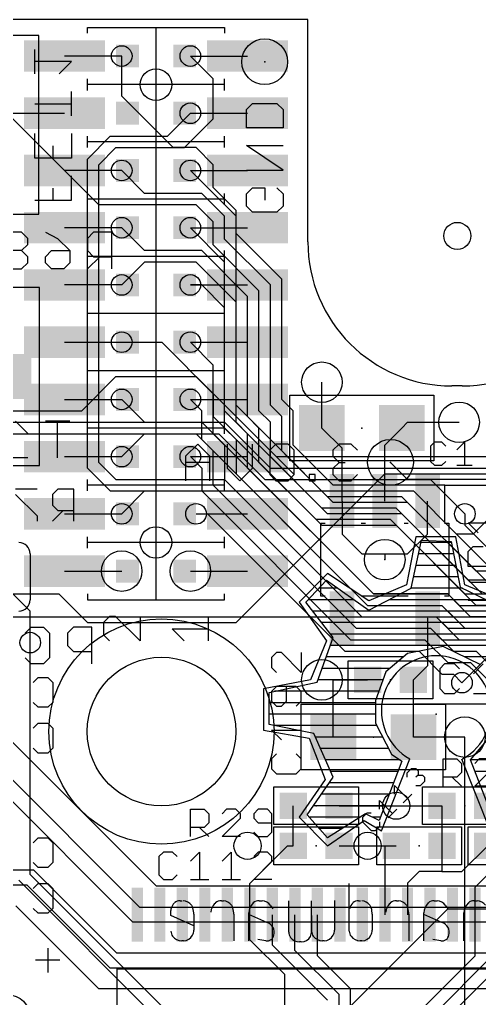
# Model space of a CAD drawing. Extents: x -61 to 136, y 23 to 123.
# Drawn here: x 43.58 to 53.79, y 81.2 to 102.92 of the extents above; entities that cross this region are included whole.
import ezdxf

# ---------------------------------------------------------------- set-up
doc = ezdxf.new("R2010")
doc.units = 0
for name, color, linetype in [('1', 14, 'CONTINUOUS'), ('13', 94, 'CONTINUOUS'), ('14', 94, 'CONTINUOUS'), ('16', 134, 'CONTINUOUS'), ('18', 94, 'CONTINUOUS'), ('20', 251, 'CONTINUOUS'), ('21', 251, 'CONTINUOUS'), ('22', 54, 'CONTINUOUS'), ('23', 251, 'CONTINUOUS'), ('24', 54, 'CONTINUOUS'), ('25', 251, 'CONTINUOUS'), ('26', 54, 'CONTINUOUS'), ('3', 214, 'CONTINUOUS'), ('39', 14, 'CONTINUOUS'), ('4', 214, 'CONTINUOUS'), ('40', 134, 'CONTINUOUS'), ('41', 14, 'CONTINUOUS'), ('42', 134, 'CONTINUOUS')]:
    doc.layers.add(name, color=color, linetype=linetype)

# ---------------------------------------------------------------- blocks, each defined once
blk = doc.blocks.new('PIE')
blk.add_circle((0, 0), 0.5)
blk = doc.blocks.new('RECT')
blk.add_solid([(-0.5, -0.5), (0.5, -0.5), (-0.5, 0.5), (0.5, 0.5)])
blk = doc.blocks.new('ROUNDV')
blk.add_circle((0, 0), 0.5)

msp = doc.modelspace()

# ---------------------------------------------------------------- linework, layer by layer
at = {"layer": '1'}
for p, q in [((45.847, 102.108), (44.577, 102.108)), ((47.371, 102.108), (48.641, 102.108)), ((43.307, 100.838), (44.577, 100.838)), ((47.371, 100.838), (48.641, 100.838)), ((45.847, 99.568), (44.577, 99.568)), ((47.371, 99.568), (48.641, 99.568)), ((45.847, 98.298), (44.577, 98.298)), ((47.371, 98.298), (48.641, 98.298)), ((45.847, 97.028), (44.577, 97.028)), ((47.371, 97.028), (48.641, 97.028)), ((44.577, 95.758), (45.847, 95.758)), ((47.371, 95.758), (48.641, 95.758)), ((50.292, 93.853), (50.292, 94.869)), ((44.577, 94.488), (45.847, 94.488)), ((47.371, 94.488), (48.641, 94.488)), ((50.739, 93.406), (50.292, 93.853)), ((51.689, 93.472), (52.07, 93.853)), ((52.07, 93.853), (52.197, 93.98)), ((52.197, 93.98), (53.34, 93.98)), ((50.739, 92.2321), (50.739, 93.406)), ((51.689, 92.2321), (51.689, 93.472)), ((44.577, 93.218), (45.847, 93.218)), ((47.371, 93.218), (48.641, 93.218)), ((50.739, 92.2321), (50.739, 91.501)), ((52.639, 91.501), (52.639, 92.2321)), ((44.577, 91.948), (45.847, 91.948)), ((47.498, 91.948), (48.641, 91.948)), ((50.739, 91.501), (51.181, 91.059)), ((52.197, 91.059), (52.639, 91.501)), ((51.181, 91.059), (51.689, 91.059)), ((51.689, 91.059), (52.197, 91.059)), ((51.689, 91.059), (51.689, 90.932)), ((44.577, 90.678), (45.847, 90.678)), ((47.371, 90.678), (48.641, 90.678)), ((52.6415, 89.6319), (52.639, 89.6319)), ((52.6415, 88.5825), (52.6415, 89.6319)), ((43.815, 83.947), (43.815, 89.0905)), ((52.324, 88.265), (52.6415, 88.5825)), ((50.546, 88.265), (50.292, 88.265)), ((50.546, 88.265), (51.308, 88.265)), ((50.546, 86.995), (50.546, 88.265)), ((52.324, 86.995), (52.324, 88.265)), ((53.467, 86.995), (52.324, 86.995)), ((49.657, 84.582), (49.657, 85.471)), ((50.673, 85.471), (51.943, 85.471)), ((51.943, 85.471), (52.959, 85.471)), ((52.959, 85.471), (52.959, 84.582)), ((48.693, 83.745), (49.53, 84.582)), ((49.53, 84.582), (49.657, 84.582)), ((50.673, 84.582), (51.308, 84.582)), ((51.308, 84.582), (51.693, 84.582)), ((51.693, 84.582), (51.693, 83.052)), ((51.693, 84.582), (51.943, 84.582)), ((52.959, 84.582), (52.959, 84.0105)), ((53.4035, 84.0105), (53.975, 84.582)), ((50.165, 77.597), (43.815, 83.947)), ((52.451, 84.0105), (52.193, 83.7525)), ((52.959, 84.0105), (52.451, 84.0105)), ((52.959, 84.0105), (53.4035, 84.0105)), ((53.693, 83.665), (53.975, 83.947)), ((49.911, 77.47), (43.561, 83.82)), ((48.693, 83.052), (48.693, 83.745)), ((52.193, 83.7525), (52.193, 83.052)), ((53.693, 83.052), (53.693, 83.665)), ((48.693, 82.498), (48.693, 83.052)), ((49.193, 82.379), (49.193, 83.052)), ((49.693, 82.26), (49.693, 83.052)), ((50.193, 82.141), (50.193, 83.052)), ((53.693, 82.141), (53.693, 83.052)), ((49.4665, 81.7245), (48.693, 82.498)), ((50.419, 81.153), (49.193, 82.379)), ((52.451, 80.137), (54.693, 82.379)), ((50.673, 81.28), (49.693, 82.26)), ((50.927, 81.407), (50.193, 82.141)), ((51.943, 80.391), (53.693, 82.141)), ((52.197, 80.264), (54.193, 82.26)), ((49.4665, 80.8355), (49.4665, 81.7245)), ((50.673, 78.0415), (50.673, 81.28)), ((50.927, 78.613), (50.927, 81.407))]:
    msp.add_line(p, q, dxfattribs=at)
at = {"layer": '13'}
for p, q in [((48.387, 89.535), (51.689, 92.837)), ((51.689, 92.837), (54.102, 92.837)), ((40.386, 90.17), (44.45, 90.17)), ((44.45, 90.17), (45.085, 89.535)), ((45.085, 89.535), (48.387, 89.535)), ((43.942, 74.041), (53.086, 83.185)), ((53.086, 83.185), (65.405, 83.185))]:
    msp.add_line(p, q, dxfattribs=at)
at = {"layer": '14'}
for p, q in [((45.847, 101.219), (45.847, 102.108)), ((46.99, 100.076), (45.847, 101.219)), ((45.339, 98.806), (43.307, 100.838)), ((47.498, 100.076), (46.99, 100.076)), ((47.879, 99.695), (47.498, 100.076)), ((46.355, 99.06), (45.847, 99.568)), ((47.879, 99.187), (47.879, 99.695)), ((47.625, 99.06), (46.355, 99.06)), ((48.133, 98.552), (47.625, 99.06)), ((48.387, 98.679), (47.879, 99.187)), ((47.498, 98.806), (45.339, 98.806)), ((47.879, 98.425), (47.498, 98.806)), ((48.387, 98.171), (48.387, 98.679)), ((47.879, 97.917), (47.879, 98.425)), ((48.133, 98.044), (48.133, 98.552)), ((46.355, 97.79), (45.847, 98.298)), ((49.149, 97.028), (48.133, 98.044)), ((49.403, 97.155), (48.387, 98.171)), ((47.625, 97.79), (46.355, 97.79)), ((48.641, 96.774), (47.625, 97.79)), ((48.895, 96.901), (47.879, 97.917)), ((46.355, 97.536), (45.847, 97.028)), ((47.498, 97.536), (46.355, 97.536)), ((48.387, 96.647), (47.498, 97.536)), ((49.403, 94.488), (49.403, 97.155)), ((47.625, 97.028), (47.371, 97.028)), ((48.133, 96.52), (47.625, 97.028)), ((48.895, 94.234), (48.895, 96.901)), ((49.149, 94.361), (49.149, 97.028)), ((48.641, 94.107), (48.641, 96.774)), ((48.133, 93.853), (48.133, 96.52)), ((48.387, 93.98), (48.387, 96.647)), ((47.879, 95.25), (47.371, 95.758)), ((47.879, 93.726), (47.879, 95.25)), ((47.625, 94.234), (47.371, 94.488)), ((49.403, 94.107), (49.149, 94.361)), ((49.657, 94.234), (49.403, 94.488)), ((47.625, 93.599), (47.625, 94.234)), ((48.895, 93.853), (48.641, 94.107)), ((49.149, 93.98), (48.895, 94.234)), ((49.403, 93.345), (49.403, 94.107)), ((49.657, 93.472), (49.657, 94.234)), ((48.133, 93.853), (48.387, 93.599)), ((48.641, 93.726), (48.387, 93.98)), ((48.895, 93.091), (48.895, 93.853)), ((49.149, 93.218), (49.149, 93.98)), ((47.879, 93.726), (48.133, 93.472)), ((48.641, 92.964), (48.641, 93.726)), ((47.879, 93.345), (47.625, 93.599)), ((48.133, 93.472), (48.133, 92.71)), ((48.387, 93.599), (48.387, 92.837)), ((50.546, 92.583), (49.657, 93.472)), ((47.371, 93.218), (47.625, 92.964)), ((47.879, 92.583), (47.879, 93.345)), ((50.292, 92.075), (49.149, 93.218)), ((50.419, 92.329), (49.403, 93.345)), ((50.165, 91.821), (48.895, 93.091)), ((47.625, 92.964), (47.625, 92.456)), ((48.387, 92.837), (51.308, 89.916)), ((51.435, 90.17), (48.641, 92.964)), ((47.879, 92.583), (51.054, 89.408)), ((48.133, 92.71), (51.181, 89.662)), ((53.0225, 92.583), (50.546, 92.583)), ((53.0225, 91.7575), (53.0225, 92.583)), ((53.0225, 92.583), (56.515, 92.583)), ((47.625, 92.456), (50.927, 89.154)), ((52.07, 92.329), (50.419, 92.329)), ((53.975, 90.424), (52.07, 92.329)), ((47.498, 91.948), (47.752, 91.948)), ((47.752, 91.948), (50.8, 88.9)), ((51.943, 92.075), (50.292, 92.075)), ((53.848, 90.17), (51.943, 92.075)), ((53.467, 91.948), (53.467, 91.694)), ((51.816, 91.821), (50.165, 91.821)), ((53.721, 89.916), (51.816, 91.821)), ((54.102, 90.678), (53.0225, 91.7575)), ((53.467, 91.694), (54.229, 90.932)), ((53.086, 90.17), (51.435, 90.17)), ((53.594, 89.662), (53.086, 90.17)), ((51.308, 89.916), (52.959, 89.916)), ((52.959, 89.916), (53.467, 89.408)), ((54.991, 89.916), (53.721, 89.916)), ((51.181, 89.662), (52.832, 89.662)), ((52.832, 89.662), (53.34, 89.154)), ((54.864, 89.662), (53.594, 89.662)), ((51.054, 89.408), (52.705, 89.408)), ((52.705, 89.408), (53.213, 88.9)), ((53.467, 89.408), (54.737, 89.408)), ((50.927, 89.154), (52.578, 89.154)), ((52.578, 89.154), (53.086, 88.646)), ((53.34, 89.154), (54.1655, 89.154)), ((50.8, 88.9), (52.451, 88.9)), ((52.451, 88.9), (52.959, 88.392)), ((53.213, 88.9), (53.721, 88.9)), ((53.721, 88.9), (54.356, 88.265)), ((53.086, 88.646), (53.594, 88.646)), ((53.594, 88.646), (54.229, 88.011)), ((52.959, 88.392), (53.213, 88.392)), ((53.213, 88.392), (53.4035, 88.2015)), ((52.3494, 87.7316), (54.0004, 87.7316)), ((53.467, 79.502), (53.467, 86.995))]:
    msp.add_line(p, q, dxfattribs=at)
at = {"layer": '16'}
for p, q in [((47.879, 101.6), (47.371, 102.108)), ((47.879, 100.711), (47.879, 101.6)), ((46.863, 100.33), (47.371, 100.838)), ((47.244, 100.076), (47.879, 100.711)), ((45.085, 99.822), (45.593, 100.33)), ((45.593, 100.33), (46.863, 100.33)), ((45.339, 99.695), (45.72, 100.076)), ((45.72, 100.076), (47.244, 100.076)), ((45.085, 92.964), (45.085, 99.822)), ((45.339, 93.091), (45.339, 99.695)), ((48.387, 98.552), (47.371, 99.568)), ((48.387, 94.361), (48.387, 98.552)), ((48.133, 97.536), (47.371, 98.298)), ((48.133, 94.234), (48.133, 97.536)), ((45.847, 95.758), (46.736, 95.758)), ((46.736, 95.758), (47.879, 94.615)), ((47.879, 94.615), (47.879, 94.107)), ((45.847, 94.488), (46.355, 93.98)), ((50.546, 92.202), (48.387, 94.361)), ((47.879, 94.107), (50.292, 91.694)), ((50.419, 91.948), (48.133, 94.234)), ((46.355, 93.98), (47.625, 93.98)), ((47.625, 93.98), (51.435, 90.17)), ((45.847, 93.218), (46.355, 93.726)), ((46.355, 93.726), (47.498, 93.726)), ((47.498, 93.726), (51.308, 89.916)), ((45.339, 93.091), (45.72, 92.71)), ((52.197, 92.71), (51.816, 93.091)), ((45.085, 92.964), (45.593, 92.456)), ((45.72, 92.71), (48.133, 92.71)), ((48.133, 92.71), (51.181, 89.662)), ((54.737, 92.71), (52.197, 92.71)), ((45.593, 92.456), (48.006, 92.456)), ((48.006, 92.456), (51.054, 89.408)), ((52.197, 92.202), (50.546, 92.202)), ((53.721, 90.678), (52.197, 92.202)), ((52.07, 91.948), (50.419, 91.948)), ((53.594, 90.424), (52.07, 91.948)), ((50.292, 91.694), (51.943, 91.694)), ((51.943, 91.694), (53.467, 90.17)), ((55.5625, 90.678), (53.721, 90.678)), ((43.815, 89.789), (43.18, 90.424)), ((55.4355, 90.424), (53.594, 90.424)), ((51.435, 90.17), (53.086, 90.17)), ((53.086, 90.17), (53.34, 89.916)), ((53.467, 90.17), (55.3085, 90.17)), ((43.815, 89.0905), (43.815, 89.789)), ((51.308, 89.916), (52.959, 89.916)), ((52.959, 89.916), (53.213, 89.662)), ((53.34, 89.916), (55.1815, 89.916)), ((51.181, 89.662), (52.832, 89.662)), ((52.832, 89.662), (53.086, 89.408)), ((53.213, 89.662), (55.0545, 89.662)), ((51.054, 89.408), (52.705, 89.408)), ((52.705, 89.408), (52.959, 89.154)), ((53.086, 89.408), (54.9275, 89.408)), ((52.959, 89.154), (54.8005, 89.154)), ((41.6052, 87.8586), (46.2407, 83.2231)), ((41.4528, 87.5284), (46.0883, 82.8929)), ((41.1734, 84.0486), (43.8912, 84.0486)), ((43.8912, 84.0486), (45.7327, 82.2071)), ((41.1734, 83.7184), (43.7388, 83.7184)), ((43.7388, 83.7184), (45.5803, 81.8769)), ((46.2407, 83.2231), (56.9087, 83.2231)), ((46.0883, 82.8929), (56.7563, 82.8929)), ((45.7327, 82.2071), (56.4007, 82.2071)), ((45.5803, 81.8769), (56.2483, 81.8769))]:
    msp.add_line(p, q, dxfattribs=at)
at = {"layer": '20'}
for p, q in [((49.98, 102.917), (32.95, 102.917)), ((49.98, 97.987), (49.98, 102.917)), ((53.41, 94.787), (53.18, 94.787))]:
    msp.add_line(p, q, dxfattribs=at)
for centre, radius in [((46.609, 101.473), 0.35), ((53.3, 98.117), 0.3), ((46.609, 91.313), 0.35), ((46.73, 87.117), 1.65)]:
    msp.add_circle(centre, radius, dxfattribs=at)
for centre, start, end in [((53.18, 97.987), 180, 270), ((53.41, 97.987), 270, 0)]:
    msp.add_arc(centre, 3.2, start, end, dxfattribs=at)
at = {"layer": '21'}
for p, q in [((45.085, 102.616), (45.085, 102.743)), ((45.085, 102.743), (46.609, 102.743)), ((46.609, 102.743), (48.133, 102.743)), ((46.609, 101.473), (46.609, 102.743)), ((48.133, 102.743), (48.133, 102.616)), ((45.085, 101.346), (45.085, 101.6)), ((46.609, 101.473), (45.085, 101.473)), ((46.609, 100.203), (46.609, 101.473)), ((48.133, 101.473), (46.609, 101.473)), ((48.133, 101.473), (48.133, 101.6)), ((48.133, 101.346), (48.133, 101.473)), ((45.085, 100.203), (45.085, 100.33)), ((45.085, 100.076), (45.085, 100.203)), ((46.609, 100.203), (45.085, 100.203)), ((46.609, 98.933), (46.609, 100.203)), ((48.133, 100.203), (46.609, 100.203)), ((48.133, 100.203), (48.133, 100.33)), ((48.133, 100.076), (48.133, 100.203)), ((45.085, 98.933), (45.085, 99.06)), ((48.133, 98.933), (48.133, 99.06)), ((45.085, 98.806), (45.085, 98.933)), ((46.609, 98.933), (45.085, 98.933)), ((46.609, 97.663), (46.609, 98.933)), ((48.133, 98.933), (46.609, 98.933)), ((48.133, 98.806), (48.133, 98.933)), ((45.085, 97.663), (45.085, 97.79)), ((48.133, 97.663), (48.133, 97.79)), ((45.085, 97.536), (45.085, 97.663)), ((46.609, 97.663), (45.085, 97.663)), ((46.609, 96.393), (46.609, 97.663)), ((48.133, 97.663), (46.609, 97.663)), ((48.133, 97.536), (48.133, 97.663)), ((45.085, 96.393), (45.085, 96.52)), ((48.133, 96.393), (48.133, 96.52)), ((45.085, 96.266), (45.085, 96.393)), ((46.609, 96.393), (45.085, 96.393)), ((46.609, 95.123), (46.609, 96.393)), ((48.133, 96.393), (46.609, 96.393)), ((48.133, 96.266), (48.133, 96.393)), ((45.085, 95.123), (45.085, 95.25)), ((48.133, 95.123), (48.133, 95.25)), ((45.085, 94.996), (45.085, 95.123)), ((46.609, 95.123), (45.085, 95.123)), ((46.609, 93.853), (46.609, 95.123)), ((48.133, 95.123), (46.609, 95.123)), ((48.133, 94.996), (48.133, 95.123)), ((45.085, 93.853), (45.085, 93.98)), ((45.085, 93.726), (45.085, 93.853)), ((46.609, 93.853), (45.085, 93.853)), ((46.609, 92.583), (46.609, 93.853)), ((48.133, 93.853), (46.609, 93.853)), ((48.133, 93.853), (48.133, 93.98)), ((48.133, 93.726), (48.133, 93.853)), ((45.085, 92.583), (45.085, 92.71)), ((45.085, 92.456), (45.085, 92.583)), ((46.609, 92.583), (45.085, 92.583)), ((46.609, 91.313), (46.609, 92.583)), ((48.133, 92.583), (46.609, 92.583)), ((48.133, 92.583), (48.133, 92.71)), ((48.133, 92.456), (48.133, 92.583)), ((50.2666, 90.1216), (50.2666, 91.7424)), ((50.2666, 91.7424), (50.3614, 91.7424)), ((51.1666, 91.7424), (51.2614, 91.7424)), ((52.1166, 91.7424), (52.2114, 91.7424)), ((53.0166, 91.7424), (53.1114, 91.7424)), ((53.1114, 91.7424), (53.1114, 90.1216)), ((45.085, 91.313), (45.085, 91.44)), ((45.085, 91.186), (45.085, 91.313)), ((46.609, 91.313), (45.085, 91.313)), ((46.609, 90.043), (46.609, 91.313)), ((48.133, 91.313), (46.609, 91.313)), ((48.133, 91.313), (48.133, 91.44)), ((48.133, 91.186), (48.133, 91.313)), ((45.085, 90.17), (45.085, 90.043)), ((48.133, 90.043), (48.133, 90.17)), ((45.085, 90.043), (46.609, 90.043)), ((46.609, 90.043), (48.133, 90.043)), ((50.3614, 90.1216), (50.2666, 90.1216)), ((52.2114, 90.1216), (51.1666, 90.1216)), ((53.1114, 90.1216), (53.0166, 90.1216)), ((45.5755, 89.6709), (45.4399, 89.5353)), ((45.4399, 89.5353), (45.4399, 89.2642)), ((45.7111, 89.6709), (45.5755, 89.6709)), ((46.2534, 89.1286), (45.7111, 89.6709)), ((46.2534, 89.6709), (46.2534, 89.1286)), ((47.7774, 89.1286), (47.7774, 89.6709)), ((47.2351, 89.1286), (46.9639, 89.3998)), ((46.9639, 89.3998), (47.7774, 89.3998)), ((45.4399, 89.2642), (45.5755, 89.1286)), ((45.748, 64.457), (45.748, 81.852)), ((45.748, 81.852), (57.933, 81.852))]:
    msp.add_line(p, q, dxfattribs=at)
at = {"layer": '22'}
for p, q in [((52.3748, 91.44), (52.1716, 90.3732)), ((52.2732, 90.297), (52.5018, 91.3638)), ((53.2638, 91.44), (52.3748, 91.44)), ((53.1673, 91.313), (52.4909, 91.313)), ((52.5018, 91.3638), (53.1622, 91.3384)), ((53.1622, 91.3384), (53.3654, 90.3224)), ((53.467, 90.3732), (53.2638, 91.44)), ((43.815, 91.059), (43.815, 90.043)), ((53.2181, 91.059), (52.4365, 91.059)), ((53.2689, 90.805), (52.3821, 90.805)), ((50.419, 90.6272), (49.784, 89.9922)), ((51.3334, 90.0176), (50.419, 90.6272)), ((49.9364, 89.9922), (50.3936, 90.4748)), ((50.3936, 90.4748), (51.3334, 89.8144)), ((52.1716, 90.3732), (51.3334, 90.0176)), ((53.3197, 90.551), (52.3276, 90.551)), ((54.3306, 90.0176), (53.467, 90.3732)), ((50.6466, 90.297), (50.2252, 90.297)), ((51.3334, 89.8144), (52.2732, 90.297)), ((53.4178, 90.297), (52.2732, 90.297)), ((53.3654, 90.3224), (54.2036, 89.916)), ((49.784, 89.9922), (50.3936, 89.1286)), ((50.546, 89.2048), (49.9364, 89.9922)), ((51.0081, 90.043), (49.9845, 90.043)), ((53.9417, 90.043), (51.7786, 90.043)), ((55.5266, 89.789), (50.0937, 89.789)), ((55.3597, 89.535), (50.2904, 89.535)), ((55.1928, 89.281), (50.487, 89.281)), ((50.3936, 89.1286), (50.038, 88.265)), ((50.1904, 88.2142), (50.546, 89.2048)), ((55.13, 89.027), (50.4822, 89.027)), ((52.197, 88.8492), (51.7144, 88.4428)), ((52.9844, 89.0016), (52.197, 88.8492)), ((53.8226, 88.5952), (52.9844, 89.0016)), ((52.1065, 88.773), (50.391, 88.773)), ((55.2236, 88.773), (53.4559, 88.773)), ((51.8049, 88.519), (50.2998, 88.519)), ((51.7144, 88.4428), (51.4858, 87.8078)), ((50.038, 88.265), (48.9966, 88.0618)), ((49.1236, 87.9856), (50.1904, 88.2142)), ((51.6504, 88.265), (50.2086, 88.265)), ((48.9966, 88.0618), (48.9966, 87.1474)), ((49.1236, 87.2744), (49.1236, 87.9856)), ((51.559, 88.011), (49.2421, 88.011)), ((51.4858, 87.757), (49.1236, 87.757)), ((51.4858, 87.8078), (51.4858, 87.2998)), ((51.4858, 87.503), (49.1236, 87.503)), ((48.9966, 87.1474), (50.0126, 86.9696)), ((50.1142, 87.0712), (49.1236, 87.2744)), ((51.5121, 87.249), (49.2474, 87.249)), ((51.4858, 87.2998), (51.8414, 86.614)), ((50.0126, 86.9696), (50.3682, 86.0552)), ((50.546, 86.106), (50.1142, 87.0712)), ((51.6438, 86.995), (50.1483, 86.995)), ((53.594, 86.487), (54.102, 87.0966)), ((51.7755, 86.741), (50.2619, 86.741)), ((52.0319, 86.487), (50.3756, 86.487)), ((52.07, 86.4616), (51.562, 85.1408)), ((51.6128, 84.9122), (52.2478, 86.5124)), ((51.8414, 86.614), (52.07, 86.4616)), ((53.3908, 86.5124), (54.0258, 84.9122)), ((54.1274, 85.1154), (53.594, 86.487)), ((55.3252, 86.487), (53.594, 86.487)), ((50.3682, 86.0552), (49.784, 85.217)), ((49.9618, 85.2678), (50.546, 86.106)), ((51.9821, 86.233), (50.4892, 86.233)), ((55.2116, 86.233), (53.6928, 86.233)), ((51.8844, 85.979), (50.4575, 85.979)), ((51.7867, 85.725), (50.2805, 85.725)), ((51.689, 85.471), (50.1034, 85.471)), ((49.784, 85.217), (50.419, 84.582)), ((50.419, 84.7598), (49.9618, 85.2678)), ((51.1369, 85.217), (50.0075, 85.217)), ((51.2572, 85.2932), (50.4952, 84.8106)), ((51.562, 85.1408), (51.2572, 85.2932)), ((51.5913, 85.217), (51.4096, 85.217)), ((50.7358, 84.963), (50.2361, 84.963)), ((50.419, 84.582), (51.2318, 85.1408)), ((51.2318, 85.1408), (51.6128, 84.9122)), ((50.4952, 84.8106), (50.419, 84.7598)), ((50.9016, 82.6897), (50.9016, 83.7438)), ((47.146, 83.3628), (47.1896, 83.3628)), ((47.3946, 83.263), (47.4267, 83.2042)), ((47.9298, 83.312), (47.9033, 83.2855)), ((48.0604, 83.3628), (48.104, 83.3628)), ((48.2836, 83.263), (48.3157, 83.2042)), ((48.8986, 83.3628), (48.9676, 83.3628)), ((49.1472, 83.263), (49.1998, 83.185)), ((49.5554, 82.6643), (49.5554, 83.3628)), ((50.0634, 82.6897), (50.0634, 83.3628)), ((50.5714, 83.3661), (50.5714, 82.7116)), ((51.1084, 83.3628), (51.152, 83.3628)), ((51.357, 83.263), (51.3891, 83.2042)), ((51.816, 83.312), (51.7895, 83.2855)), ((51.9466, 83.3628), (51.9902, 83.3628)), ((52.1698, 83.263), (52.2019, 83.2042)), ((52.7848, 83.3628), (52.8538, 83.3628)), ((53.0334, 83.263), (53.086, 83.185)), ((53.6738, 83.3628), (53.7428, 83.3628)), ((46.9392, 83.0326), (46.9392, 83.1491)), ((47.4472, 82.804), (46.9392, 83.0326)), ((47.4472, 83.0613), (47.4472, 82.804)), ((47.8365, 83.1674), (47.8282, 83.1088)), ((48.3362, 83.0613), (48.3362, 82.4738)), ((48.6664, 83.058), (48.6664, 83.0957)), ((48.6664, 82.4738), (48.6664, 83.058)), ((49.0728, 82.8802), (48.6664, 83.058)), ((50.0634, 83.0359), (50.0634, 82.6897)), ((51.4096, 83.0613), (51.4096, 82.7116)), ((51.7227, 83.1674), (51.7144, 83.1088)), ((52.2224, 83.0613), (52.2224, 82.4738)), ((52.5526, 83.058), (52.5526, 83.0957)), ((52.5526, 82.4738), (52.5526, 83.058)), ((52.959, 82.8802), (52.5526, 83.058)), ((53.4416, 82.4738), (53.4416, 83.0957)), ((47.4472, 82.804), (47.4472, 82.7116)), ((50.0634, 82.6897), (50.0634, 82.6862)), ((47.2194, 82.4738), (47.1805, 82.4738)), ((49.0474, 82.4738), (48.8696, 82.4992)), ((49.8356, 82.4484), (49.7967, 82.4484)), ((50.3436, 82.4738), (50.3047, 82.4738)), ((51.1818, 82.4738), (51.1429, 82.4738)), ((52.9336, 82.4738), (52.7558, 82.4992))]:
    msp.add_line(p, q, dxfattribs=at)
for centre, radius, start, end in [((43.561, 91.059), 0.254, 0, 90), ((43.561, 90.043), 0.254, 270, 0), ((52.832, 87.5813), 1.2181, 298.6585, 241.3415), ((47.0563, 83.1619), 0.1178, 141.1216, 186.221), ((47.1942, 83.1312), 0.2543, 135.0323, 165.9808), ((47.1407, 83.183), 0.1799, 88.3057, 133.3514), ((47.1843, 83.0961), 0.2685, 38.4403, 83.4396), ((46.9385, 83.0612), 0.5087, 0.0063, 16.3212), ((48.0832, 83.1058), 0.2543, 135.0323, 165.9808), ((48.0551, 83.183), 0.1799, 88.3057, 133.3514), ((48.0733, 83.0961), 0.2685, 38.4403, 83.4396), ((47.8275, 83.0612), 0.5087, 0.0063, 16.3212), ((48.9808, 83.0802), 0.3148, 132.0907, 177.1786), ((48.8933, 83.183), 0.1799, 88.3057, 133.3514), ((48.9369, 83.0961), 0.2685, 38.4403, 83.4396), ((51.1566, 83.1312), 0.2543, 135.0323, 165.9808), ((51.1031, 83.183), 0.1799, 88.3057, 133.3514), ((51.1467, 83.0961), 0.2685, 38.4403, 83.4396), ((50.9009, 83.0612), 0.5087, 0.0063, 16.3212), ((51.9694, 83.1058), 0.2543, 135.0323, 165.9808), ((51.9413, 83.183), 0.1799, 88.3057, 133.3514), ((51.9595, 83.0961), 0.2685, 38.4403, 83.4396), ((51.7137, 83.0612), 0.5087, 0.0063, 16.3212), ((52.867, 83.0802), 0.3148, 132.0907, 177.1786), ((52.7795, 83.183), 0.1799, 88.3057, 133.3514), ((52.8231, 83.0961), 0.2685, 38.4403, 83.4396), ((53.756, 83.0802), 0.3148, 132.0907, 177.1786), ((53.6685, 83.183), 0.1799, 88.3057, 133.3514), ((53.7121, 83.0961), 0.2685, 38.4403, 83.4396), ((49.0093, 82.6643), 0.225, 343.6105, 73.6105), ((52.8955, 82.6643), 0.225, 343.6105, 73.6105), ((47.1294, 82.6896), 0.1902, 179.9699, 216.9), ((47.1805, 82.7278), 0.254, 216.8699, 270), ((47.2194, 82.6985), 0.2247, 269.9929, 333.4318), ((47.1932, 82.7116), 0.254, 333.4428, 0.0087), ((49.0728, 82.6262), 0.1545, 260.5377, 350.5377), ((49.7456, 82.6642), 0.1902, 179.9699, 216.9), ((49.7967, 82.7024), 0.254, 216.8699, 270), ((49.8356, 82.6731), 0.2247, 269.9929, 333.4318), ((49.8094, 82.6862), 0.254, 333.4428, 0.0087), ((50.2536, 82.6896), 0.1902, 179.9699, 216.9), ((50.3047, 82.7278), 0.254, 216.8699, 270), ((50.3436, 82.6985), 0.2247, 269.9929, 333.4318), ((50.3174, 82.7116), 0.254, 333.4428, 0.0087), ((51.0918, 82.6896), 0.1902, 179.9699, 216.9), ((51.1429, 82.7278), 0.254, 216.8699, 270), ((51.1818, 82.6985), 0.2247, 269.9929, 333.4318), ((51.1556, 82.7116), 0.254, 333.4428, 0.0087), ((52.959, 82.6262), 0.1545, 260.5377, 350.5377)]:
    msp.add_arc(centre, radius, start, end, dxfattribs=at)
at = {"layer": '23'}
for p in [(46.609, 96.393), (51.181, 93.853), (51.689, 90.932), (51.816, 88.265), (51.435, 86.995), (50.165, 85.471), (53.467, 85.471), (50.165, 84.582), (52.451, 84.582)]:
    msp.add_point(p, dxfattribs=at)
at = {"layer": '24'}
for p in [(49.022, 101.981), (51.816, 93.091), (52.832, 87.503)]:
    msp.add_point(p, dxfattribs=at)
at = {"layer": '25'}
for p, q in [((52.7897, 93.5359), (52.705, 93.4512)), ((52.705, 93.4512), (52.705, 93.1122)), ((52.9592, 93.5359), (52.7897, 93.5359)), ((53.044, 93.4512), (52.9592, 93.5359)), ((53.2897, 93.3665), (53.4592, 93.5359)), ((53.4592, 93.5359), (53.4592, 93.0275)), ((52.705, 93.1122), (52.7897, 93.0275)), ((52.7897, 93.0275), (52.9592, 93.0275)), ((52.9592, 93.0275), (53.044, 93.1122)), ((53.2897, 93.0275), (53.6287, 93.0275)), ((53.763, 91.5298), (53.5426, 91.7501)), ((53.5426, 91.7501), (54.2036, 91.7501)), ((53.5426, 91.1119), (53.6528, 91.222)), ((53.5426, 90.7814), (53.5426, 91.1119)), ((53.6528, 91.222), (53.8731, 91.222)), ((54.2036, 90.7814), (53.5426, 90.7814)), ((53.9833, 90.4736), (53.5426, 90.4736)), ((53.5426, 90.033), (53.9833, 90.033)), ((49.284, 88.8681), (49.1738, 88.7579)), ((49.3942, 88.8681), (49.284, 88.8681)), ((49.8348, 88.4274), (49.3942, 88.8681)), ((49.8348, 88.8681), (49.8348, 88.4274)), ((49.1738, 88.7579), (49.1738, 88.5376)), ((49.1738, 88.5376), (49.284, 88.4274)), ((53.0184, 88.6212), (52.9082, 88.511)), ((52.9082, 88.511), (52.9082, 88.0704)), ((53.2387, 88.6212), (53.0184, 88.6212)), ((53.3488, 88.511), (53.2387, 88.6212)), ((53.6566, 88.4008), (53.8769, 88.6212)), ((49.284, 88.1197), (49.1738, 88.0095)), ((49.1738, 88.0095), (49.1738, 87.7892)), ((49.7246, 88.1197), (49.284, 88.1197)), ((49.5043, 87.7892), (49.5043, 88.1197)), ((49.8348, 88.0095), (49.7246, 88.1197)), ((49.8348, 87.7892), (49.8348, 88.0095)), ((52.9082, 88.0704), (53.0184, 87.9602)), ((53.2387, 87.9602), (53.3488, 88.0704)), ((49.1738, 87.7892), (49.284, 87.679)), ((49.3942, 87.679), (49.5043, 87.7892)), ((49.7246, 87.679), (49.8348, 87.7892)), ((53.0184, 87.9602), (53.2387, 87.9602)), ((53.6566, 87.9602), (54.0973, 87.9602)), ((49.284, 87.679), (49.3942, 87.679)), ((49.8348, 86.9306), (49.8348, 87.3713)), ((49.3942, 86.9306), (49.1738, 87.1509)), ((49.1738, 87.1509), (49.8348, 87.1509)), ((49.284, 86.6228), (49.1738, 86.5127)), ((49.1738, 86.5127), (49.1738, 86.2924)), ((49.8348, 86.5127), (49.7246, 86.6228)), ((49.8348, 86.2924), (49.8348, 86.5127)), ((52.9844, 85.9028), (52.9844, 86.5129)), ((52.9844, 86.5129), (53.2895, 86.5129)), ((53.2895, 86.5129), (53.3911, 86.4112)), ((53.7877, 86.5129), (53.686, 86.4112)), ((53.9911, 86.5129), (53.7877, 86.5129)), ((49.1738, 86.2924), (49.284, 86.1822)), ((49.7246, 86.1822), (49.8348, 86.2924)), ((52.1876, 86.1996), (52.2835, 86.2955)), ((52.2835, 86.2955), (52.3793, 86.2955)), ((52.3793, 86.2955), (52.4273, 86.2476)), ((52.4273, 86.2476), (52.4273, 86.1517)), ((53.3911, 86.4112), (53.3911, 86.2079)), ((53.686, 85.9028), (54.0928, 86.3095)), ((49.284, 86.1822), (49.7246, 86.1822)), ((52.1876, 86.1038), (52.1876, 86.1996)), ((52.4273, 86.1517), (52.3793, 86.1038)), ((52.4273, 86.1517), (52.5231, 86.1517)), ((52.5231, 86.1517), (52.5711, 86.1038)), ((52.5711, 86.1038), (52.5711, 86.0079)), ((53.2895, 86.1062), (52.9844, 86.1062)), ((53.1878, 86.1062), (53.3911, 85.9028)), ((53.3911, 86.2079), (53.2895, 86.1062)), ((51.9048, 85.7251), (51.9048, 85.9168)), ((51.9048, 85.9168), (52.1924, 85.6292)), ((52.4752, 85.912), (52.3793, 85.912)), ((52.5711, 86.0079), (52.4752, 85.912)), ((54.0928, 85.9028), (53.686, 85.9028)), ((51.574, 85.3943), (51.574, 85.5861)), ((51.574, 85.5861), (51.8616, 85.2985)), ((52.0965, 85.5333), (52.2882, 85.7251)), ((47.3743, 84.7852), (47.3743, 85.3953)), ((47.3743, 85.3953), (47.6793, 85.3953)), ((47.6793, 85.3953), (47.781, 85.2936)), ((48.1776, 85.3953), (48.0759, 85.2936)), ((48.381, 85.3953), (48.1776, 85.3953)), ((48.4827, 85.2936), (48.381, 85.3953)), ((48.8792, 85.3953), (48.7776, 85.2936)), ((49.0826, 85.3953), (48.8792, 85.3953)), ((49.1843, 85.2936), (49.0826, 85.3953)), ((51.7658, 85.2026), (51.9575, 85.3943)), ((47.781, 85.2936), (47.781, 85.0903)), ((48.0759, 84.7852), (48.4827, 85.1919)), ((48.4827, 85.1919), (48.4827, 85.2936)), ((48.7776, 85.2936), (48.7776, 85.1919)), ((48.7776, 85.1919), (48.8792, 85.0903)), ((49.1843, 84.8869), (49.1843, 85.2936)), ((51.2912, 85.3033), (51.1953, 85.2074)), ((51.1953, 85.2074), (51.1953, 85.1115)), ((51.3871, 85.3033), (51.2912, 85.3033)), ((47.6793, 84.9886), (47.3743, 84.9886)), ((47.5777, 84.9886), (47.781, 84.7852)), ((47.781, 85.0903), (47.6793, 84.9886)), ((48.8792, 85.0903), (49.1843, 85.0903)), ((51.1953, 85.1115), (51.3871, 84.9198)), ((51.4829, 84.9198), (51.5788, 85.0156)), ((51.5788, 85.0156), (51.5788, 85.1115)), ((48.4827, 84.7852), (48.0759, 84.7852)), ((48.7776, 84.8869), (48.8792, 84.7852)), ((48.8792, 84.7852), (49.0826, 84.7852)), ((49.0826, 84.7852), (49.1843, 84.8869)), ((51.3871, 84.9198), (51.4829, 84.9198)), ((46.7743, 84.4428), (46.6726, 84.3411)), ((46.6726, 84.3411), (46.6726, 83.9344)), ((46.9777, 84.4428), (46.7743, 84.4428)), ((47.0794, 84.3411), (46.9777, 84.4428)), ((47.3743, 84.2394), (47.5777, 84.4428)), ((47.5777, 84.4428), (47.5777, 83.8327)), ((48.0759, 84.2394), (48.2793, 84.4428)), ((48.2793, 84.4428), (48.2793, 83.8327)), ((48.8792, 84.4428), (48.7776, 84.3411)), ((49.0826, 84.4428), (48.8792, 84.4428)), ((49.1843, 84.3411), (49.0826, 84.4428)), ((49.1843, 84.2394), (49.1843, 84.3411)), ((48.7776, 83.8327), (49.1843, 84.2394)), ((46.6726, 83.9344), (46.7743, 83.8327)), ((46.9777, 83.8327), (47.0794, 83.9344)), ((46.7743, 83.8327), (46.9777, 83.8327)), ((47.3743, 83.8327), (47.781, 83.8327)), ((48.0759, 83.8327), (48.4827, 83.8327)), ((49.1843, 83.8327), (48.7776, 83.8327))]:
    msp.add_line(p, q, dxfattribs=at)
at = {"layer": '26'}
for p, q in [((43.9166, 101.7142), (43.9166, 102.2565)), ((44.7301, 101.9853), (43.9166, 101.9853)), ((44.4589, 101.7142), (44.7301, 101.9853)), ((44.7301, 100.7786), (44.7301, 101.321)), ((43.9166, 101.0498), (44.7301, 101.0498)), ((48.6156, 100.9188), (48.7512, 101.0544)), ((48.7512, 101.0544), (49.2935, 101.0544)), ((49.2935, 101.0544), (49.4291, 100.9188)), ((48.6156, 100.5121), (48.6156, 100.9188)), ((49.4291, 100.9188), (49.4291, 100.5121)), ((43.9166, 99.8431), (43.9166, 100.3854)), ((44.7301, 100.3854), (44.7301, 99.8431)), ((49.4291, 100.5121), (48.6156, 100.5121)), ((44.3233, 99.8431), (44.3233, 100.1143)), ((49.4291, 99.5766), (48.6156, 100.1189)), ((48.6156, 100.1189), (49.4291, 100.1189)), ((44.7301, 99.8431), (43.9166, 99.8431)), ((48.6156, 99.5766), (49.4291, 99.5766)), ((44.7301, 98.9076), (44.7301, 99.4499)), ((44.3233, 98.9076), (44.3233, 99.1788)), ((48.6156, 99.0478), (48.7512, 99.1834)), ((48.7512, 99.1834), (49.0223, 99.1834)), ((49.0223, 99.1834), (49.0223, 98.9122)), ((49.2935, 99.1834), (49.4291, 99.0478)), ((43.9166, 98.9076), (44.7301, 98.9076)), ((48.6156, 98.7766), (48.6156, 99.0478)), ((49.4291, 99.0478), (49.4291, 98.7766)), ((48.7512, 98.641), (48.6156, 98.7766)), ((49.2935, 98.641), (48.7512, 98.641)), ((49.4291, 98.7766), (49.2935, 98.641)), ((43.6243, 98.1971), (43.3532, 98.1971)), ((43.7599, 98.0615), (43.6243, 98.1971)), ((44.1531, 98.1971), (44.4243, 98.0615)), ((45.2242, 98.1971), (45.0886, 98.0615)), ((45.631, 98.1971), (45.2242, 98.1971)), ((45.631, 97.3836), (45.631, 98.1971)), ((43.7599, 97.9259), (43.7599, 98.0615)), ((44.4243, 98.0615), (44.6954, 97.7903)), ((45.0886, 98.0615), (45.0886, 97.7903)), ((43.6243, 97.7903), (43.3532, 97.7903)), ((43.6243, 97.7903), (43.7599, 97.9259)), ((43.7599, 97.6548), (43.6243, 97.7903)), ((44.1531, 97.6548), (44.2887, 97.7903)), ((44.2887, 97.7903), (44.6954, 97.7903)), ((44.6954, 97.7903), (44.6954, 97.5192)), ((45.0886, 97.7903), (45.2242, 97.6548)), ((43.7599, 97.5192), (43.7599, 97.6548)), ((44.1531, 97.5192), (44.1531, 97.6548)), ((45.3598, 97.6548), (45.0886, 97.3836)), ((45.2242, 97.6548), (45.631, 97.6548)), ((43.3532, 97.3836), (43.6243, 97.3836)), ((43.6243, 97.3836), (43.7599, 97.5192)), ((44.2887, 97.3836), (44.1531, 97.5192)), ((44.5599, 97.3836), (44.2887, 97.3836)), ((44.6954, 97.5192), (44.5599, 97.3836)), ((43.7599, 93.7349), (43.4888, 94.0061)), ((44.6954, 94.0061), (44.1531, 94.0061)), ((44.4243, 93.1926), (44.4243, 94.0061)), ((47.5339, 93.4981), (47.2628, 93.2269)), ((47.8051, 93.2269), (47.5339, 93.4981)), ((48.1983, 92.9558), (48.1983, 93.4981)), ((48.7406, 93.4981), (48.7406, 92.9558)), ((49.2694, 93.4981), (49.1338, 93.3625)), ((49.5405, 93.4981), (49.2694, 93.4981)), ((49.6761, 93.3625), (49.5405, 93.4981)), ((50.6727, 93.4981), (50.5371, 93.3625)), ((50.9438, 93.4981), (50.6727, 93.4981)), ((51.0794, 93.3625), (50.9438, 93.4981)), ((43.7599, 93.1926), (43.2176, 93.1926)), ((47.2628, 93.2269), (47.2628, 92.6846)), ((47.8051, 92.6846), (47.8051, 93.2269)), ((49.1338, 93.3625), (49.1338, 92.8202)), ((49.6761, 92.8202), (49.1338, 93.3625)), ((49.6761, 92.8202), (49.6761, 93.3625)), ((50.5371, 93.3625), (50.5371, 93.2269)), ((50.5371, 93.2269), (50.6727, 93.0913)), ((47.8051, 93.0913), (47.2628, 93.0913)), ((50.6727, 93.0913), (50.5371, 92.9558)), ((50.6727, 93.0913), (50.8082, 93.0913)), ((48.4694, 92.6846), (48.1983, 92.9558)), ((48.7406, 92.9558), (48.4694, 92.6846)), ((49.1338, 92.8202), (49.2694, 92.6846)), ((49.5405, 92.6846), (49.6761, 92.8202)), ((50.1439, 92.8202), (50.0083, 92.8202)), ((50.0083, 92.8202), (50.0083, 92.6846)), ((50.1439, 92.6846), (50.1439, 92.8202)), ((50.5371, 92.9558), (50.5371, 92.8202)), ((50.5371, 92.8202), (50.6727, 92.6846)), ((50.9438, 92.6846), (51.0794, 92.8202)), ((49.2694, 92.6846), (49.5405, 92.6846)), ((50.0083, 92.6846), (50.1439, 92.6846)), ((50.6727, 92.6846), (50.9438, 92.6846)), ((43.9663, 92.4947), (43.4917, 92.4947)), ((43.4917, 92.3761), (43.9663, 91.9015)), ((44.4289, 92.4947), (44.3103, 92.3761)), ((44.3103, 92.3761), (44.3103, 92.1388)), ((44.7848, 92.4947), (44.4289, 92.4947)), ((44.7848, 91.7829), (44.7848, 92.4947)), ((44.3103, 92.1388), (44.4289, 92.0202)), ((43.9663, 91.9015), (43.9663, 91.7829)), ((44.5476, 92.0202), (44.3103, 91.7829)), ((44.4289, 92.0202), (44.7848, 92.0202)), ((43.7042, 89.2985), (43.8398, 89.4341)), ((43.8398, 89.4341), (44.1109, 89.4341)), ((44.1109, 89.4341), (44.2465, 89.2985)), ((44.2465, 89.2985), (44.2465, 88.7562)), ((44.7753, 89.4341), (44.6397, 89.2985)), ((44.6397, 89.2985), (44.6397, 89.0273)), ((45.182, 89.4341), (44.7753, 89.4341)), ((45.182, 88.6206), (45.182, 89.4341)), ((44.6397, 89.0273), (44.7753, 88.8918)), ((44.7753, 88.8918), (45.182, 88.8918)), ((43.8398, 88.6206), (43.7042, 88.7562)), ((44.2465, 88.7562), (44.1109, 88.6206)), ((44.1109, 88.6206), (43.8398, 88.6206)), ((43.8788, 88.2062), (43.989, 88.3164)), ((43.989, 88.3164), (44.2093, 88.3164)), ((44.2093, 88.3164), (44.3195, 88.2062)), ((44.3195, 88.2062), (44.3195, 87.7656)), ((43.989, 87.6554), (43.8788, 87.7656)), ((44.3195, 87.7656), (44.2093, 87.6554)), ((44.2093, 87.6554), (43.989, 87.6554)), ((43.8788, 87.1902), (43.989, 87.3004)), ((43.989, 87.3004), (44.2093, 87.3004)), ((44.2093, 87.3004), (44.3195, 87.1902)), ((44.3195, 87.1902), (44.3195, 86.7496)), ((43.989, 86.6394), (43.8788, 86.7496)), ((44.3195, 86.7496), (44.2093, 86.6394)), ((44.2093, 86.6394), (43.989, 86.6394)), ((43.8788, 84.6502), (43.989, 84.7604)), ((43.989, 84.7604), (44.2093, 84.7604)), ((44.2093, 84.7604), (44.3195, 84.6502)), ((44.3195, 84.6502), (44.3195, 84.2096)), ((43.989, 84.0994), (43.8788, 84.2096)), ((44.2093, 84.0994), (43.989, 84.0994)), ((44.3195, 84.2096), (44.2093, 84.0994)), ((43.8788, 83.6342), (43.989, 83.7444)), ((43.989, 83.7444), (44.2093, 83.7444)), ((44.2093, 83.7444), (44.3195, 83.6342)), ((44.3195, 83.6342), (44.3195, 83.1936)), ((43.989, 83.0834), (43.8788, 83.1936)), ((44.2093, 83.0834), (43.989, 83.0834)), ((44.3195, 83.1936), (44.2093, 83.0834)), ((44.2042, 82.3135), (44.2042, 81.7712)), ((44.4754, 82.0423), (43.9331, 82.0423))]:
    msp.add_line(p, q, dxfattribs=at)
at = {"layer": '3'}
for p, q in [((44.958, 94.234), (45.72, 94.996)), ((45.72, 94.996), (47.498, 94.996)), ((47.498, 94.996), (49.276, 93.218)), ((53.6575, 91.5035), (57.15, 94.996)), ((36.83, 94.234), (44.958, 94.234)), ((36.83, 93.98), (48.133, 93.98)), ((48.133, 93.98), (49.149, 92.964)), ((36.957, 93.726), (48.006, 93.726)), ((48.006, 93.726), (49.022, 92.71)), ((49.276, 93.218), (54.61, 93.218)), ((49.149, 92.964), (54.737, 92.964)), ((49.022, 92.71), (52.705, 92.71)), ((52.705, 92.71), (53.467, 91.948)), ((45.847, 91.948), (46.355, 92.456)), ((46.355, 92.456), (52.324, 92.456)), ((52.324, 92.456), (53.2765, 91.5035)), ((53.2765, 91.5035), (53.6575, 91.5035))]:
    msp.add_line(p, q, dxfattribs=at)
at = {"layer": '39'}
for p, q in [((49.581, 94.582), (52.781, 94.582)), ((49.581, 93.124), (49.581, 94.582)), ((52.781, 94.582), (52.781, 93.124)), ((52.781, 93.124), (49.581, 93.124)), ((50.8762, 87.8459), (50.8762, 88.6841)), ((50.8762, 88.6841), (52.7558, 88.6841)), ((52.7558, 88.6841), (52.7558, 87.8459)), ((52.7558, 87.8459), (50.8762, 87.8459)), ((49.835, 86.266), (49.835, 87.724)), ((49.835, 87.724), (53.035, 87.724)), ((53.035, 87.724), (53.035, 86.266)), ((53.035, 86.266), (49.835, 86.266)), ((49.2252, 85.0519), (49.2252, 85.8901)), ((49.2252, 85.8901), (51.1048, 85.8901)), ((51.1048, 85.8901), (51.1048, 85.0519)), ((52.5272, 85.8901), (54.4068, 85.8901)), ((52.5272, 85.0519), (52.5272, 85.8901)), ((51.1048, 85.0519), (49.2252, 85.0519)), ((49.2252, 84.1629), (49.2252, 85.0011)), ((49.2252, 85.0011), (51.1048, 85.0011)), ((51.1048, 85.0011), (51.1048, 84.1629)), ((51.5112, 85.0011), (53.3908, 85.0011)), ((51.5112, 84.1629), (51.5112, 85.0011)), ((54.4068, 85.0519), (52.5272, 85.0519)), ((53.3908, 85.0011), (53.3908, 84.1629)), ((53.5432, 85.0011), (55.4228, 85.0011)), ((53.5432, 84.1629), (53.5432, 85.0011)), ((51.1048, 84.1629), (49.2252, 84.1629)), ((53.3908, 84.1629), (51.5112, 84.1629)), ((55.4228, 84.1629), (53.5432, 84.1629))]:
    msp.add_line(p, q, dxfattribs=at)
msp.add_circle((46.73, 87.117), 2.5, dxfattribs=at)
at = {"layer": '4'}
for p, q in [((39.878, 89.662), (72.771, 89.662)), ((53.4035, 88.2015), (54.61, 89.408))]:
    msp.add_line(p, q, dxfattribs=at)
at = {"layer": '40'}
for p, q in [((44.01, 102.567), (40.064, 102.567)), ((44.01, 98.601), (44.01, 102.567)), ((40.064, 98.601), (44.01, 98.601)), ((44.02, 96.969), (40.054, 96.969)), ((44.02, 93.023), (44.02, 96.969)), ((40.054, 93.023), (44.02, 93.023))]:
    msp.add_line(p, q, dxfattribs=at)
msp.add_circle((46.73, 87.117), 2.5, dxfattribs=at)
at = {"layer": '41'}
msp.add_circle((46.73, 87.117), 2.5, dxfattribs=at)
at = {"layer": '42'}
for p, q in [((41.402, 88.9), (46.609, 83.693)), ((46.609, 83.693), (56.769, 83.693)), ((45.339, 81.407), (43.4975, 83.2485)), ((56.007, 81.407), (45.339, 81.407))]:
    msp.add_line(p, q, dxfattribs=at)

# ---------------------------------------------------------------- block references
at = {"layer": '1', "rotation": 180}
for p, xscale, yscale in [((44.577, 102.108), 1.8, 0.7), ((48.641, 102.108), 1.8, 0.7), ((44.577, 100.838), 1.8, 0.7), ((48.641, 100.838), 1.8, 0.7), ((44.577, 99.568), 1.8, 0.7), ((48.641, 99.568), 1.8, 0.7), ((44.577, 98.298), 1.8, 0.7), ((48.641, 98.298), 1.8, 0.7), ((50.739, 92.2321), 0.55, 1.2), ((51.689, 92.2321), 0.55, 1.2), ((52.639, 92.2321), 0.55, 1.2), ((50.739, 89.6319), 0.55, 1.2), ((52.639, 89.6319), 0.55, 1.2), ((51.308, 88.265), 0.6096, 0.5842), ((52.324, 88.265), 0.6096, 0.5842), ((50.546, 86.995), 1.016, 1.016), ((52.324, 86.995), 1.016, 1.016), ((49.657, 85.471), 0.6096, 0.5842), ((50.673, 85.471), 0.6096, 0.5842), ((49.657, 84.582), 0.6096, 0.5842), ((50.673, 84.582), 0.6096, 0.5842), ((46.193, 83.052), 0.25, 1.2), ((46.693, 83.052), 0.25, 1.2), ((47.193, 83.052), 0.25, 1.2), ((47.693, 83.052), 0.25, 1.2), ((48.193, 83.052), 0.25, 1.2), ((48.693, 83.052), 0.25, 1.2), ((49.193, 83.052), 0.25, 1.2), ((49.693, 83.052), 0.25, 1.2), ((50.193, 83.052), 0.25, 1.2), ((50.693, 83.052), 0.25, 1.2), ((51.193, 83.052), 0.25, 1.2), ((51.693, 83.052), 0.25, 1.2), ((52.193, 83.052), 0.25, 1.2), ((52.693, 83.052), 0.25, 1.2), ((53.193, 83.052), 0.25, 1.2), ((53.693, 83.052), 0.25, 1.2)]:
    msp.add_blockref('RECT', p, dxfattribs=dict(at, xscale=xscale, yscale=yscale))
at = {"layer": '1'}
for p, xscale, yscale in [((44.577, 97.028), 1.8, 0.7), ((48.641, 97.028), 1.8, 0.7), ((44.577, 95.758), 1.8, 0.7), ((48.641, 95.758), 1.8, 0.7), ((44.577, 94.488), 1.8, 0.7), ((48.641, 94.488), 1.8, 0.7), ((50.292, 93.853), 1.016, 1.016), ((52.07, 93.853), 1.016, 1.016), ((44.577, 93.218), 1.8, 0.7), ((48.641, 93.218), 1.8, 0.7), ((44.577, 91.948), 1.8, 0.7), ((48.641, 91.948), 1.8, 0.7), ((44.577, 90.678), 1.8, 0.7), ((48.641, 90.678), 1.8, 0.7), ((52.959, 85.471), 0.6096, 0.5842), ((53.975, 85.471), 0.6096, 0.5842), ((51.943, 84.582), 0.6096, 0.5842), ((52.959, 84.582), 0.6096, 0.5842), ((53.975, 84.582), 0.6096, 0.5842)]:
    msp.add_blockref('RECT', p, dxfattribs=dict(at, xscale=xscale, yscale=yscale))
at = {"layer": '16', "xscale": 1.016, "yscale": 1.016}
for p in [(49.022, 101.981), (51.816, 93.091), (43.307, 80.772)]:
    msp.add_blockref('PIE', p, dxfattribs=at)
at = {"layer": '16', "yscale": 1.4, "rotation": 90}
msp.add_blockref('RECT', (43.137, 94.996), dxfattribs=at)
at = {"layer": '18'}
for p, xscale, yscale in [((45.847, 102.108), 0.4572, 0.4572), ((45.847, 102.108), 0.4572, 0.4572), ((45.847, 102.108), 0.4572, 0.4572), ((45.847, 102.108), 0.4572, 0.4572), ((45.847, 102.108), 0.4572, 0.4572), ((45.847, 102.108), 0.4572, 0.4572), ((45.847, 102.108), 0.4572, 0.4572), ((45.847, 102.108), 0.4572, 0.4572), ((47.371, 102.108), 0.4572, 0.4572), ((47.371, 102.108), 0.4572, 0.4572), ((47.371, 102.108), 0.4572, 0.4572), ((47.371, 102.108), 0.4572, 0.4572), ((47.371, 102.108), 0.4572, 0.4572), ((47.371, 102.108), 0.4572, 0.4572), ((47.371, 102.108), 0.4572, 0.4572), ((47.371, 102.108), 0.4572, 0.4572), ((47.371, 100.838), 0.4572, 0.4572), ((47.371, 100.838), 0.4572, 0.4572), ((47.371, 100.838), 0.4572, 0.4572), ((47.371, 100.838), 0.4572, 0.4572), ((47.371, 100.838), 0.4572, 0.4572), ((47.371, 100.838), 0.4572, 0.4572), ((47.371, 100.838), 0.4572, 0.4572), ((47.371, 100.838), 0.4572, 0.4572), ((45.847, 99.568), 0.4572, 0.4572), ((45.847, 99.568), 0.4572, 0.4572), ((45.847, 99.568), 0.4572, 0.4572), ((45.847, 99.568), 0.4572, 0.4572), ((45.847, 99.568), 0.4572, 0.4572), ((45.847, 99.568), 0.4572, 0.4572), ((45.847, 99.568), 0.4572, 0.4572), ((45.847, 99.568), 0.4572, 0.4572), ((47.371, 99.568), 0.4572, 0.4572), ((47.371, 99.568), 0.4572, 0.4572), ((47.371, 99.568), 0.4572, 0.4572), ((47.371, 99.568), 0.4572, 0.4572), ((47.371, 99.568), 0.4572, 0.4572), ((47.371, 99.568), 0.4572, 0.4572), ((47.371, 99.568), 0.4572, 0.4572), ((47.371, 99.568), 0.4572, 0.4572), ((45.847, 98.298), 0.4572, 0.4572), ((45.847, 98.298), 0.4572, 0.4572), ((45.847, 98.298), 0.4572, 0.4572), ((45.847, 98.298), 0.4572, 0.4572), ((45.847, 98.298), 0.4572, 0.4572), ((45.847, 98.298), 0.4572, 0.4572), ((45.847, 98.298), 0.4572, 0.4572), ((45.847, 98.298), 0.4572, 0.4572), ((47.371, 98.298), 0.4572, 0.4572), ((47.371, 98.298), 0.4572, 0.4572), ((47.371, 98.298), 0.4572, 0.4572), ((47.371, 98.298), 0.4572, 0.4572), ((47.371, 98.298), 0.4572, 0.4572), ((47.371, 98.298), 0.4572, 0.4572), ((47.371, 98.298), 0.4572, 0.4572), ((47.371, 98.298), 0.4572, 0.4572), ((45.847, 97.028), 0.4572, 0.4572), ((45.847, 97.028), 0.4572, 0.4572), ((45.847, 97.028), 0.4572, 0.4572), ((45.847, 97.028), 0.4572, 0.4572), ((45.847, 97.028), 0.4572, 0.4572), ((45.847, 97.028), 0.4572, 0.4572), ((45.847, 97.028), 0.4572, 0.4572), ((45.847, 97.028), 0.4572, 0.4572), ((47.371, 97.028), 0.4572, 0.4572), ((47.371, 97.028), 0.4572, 0.4572), ((47.371, 97.028), 0.4572, 0.4572), ((47.371, 97.028), 0.4572, 0.4572), ((47.371, 97.028), 0.4572, 0.4572), ((47.371, 97.028), 0.4572, 0.4572), ((47.371, 97.028), 0.4572, 0.4572), ((47.371, 97.028), 0.4572, 0.4572), ((45.847, 95.758), 0.4572, 0.4572), ((45.847, 95.758), 0.4572, 0.4572), ((45.847, 95.758), 0.4572, 0.4572), ((45.847, 95.758), 0.4572, 0.4572), ((45.847, 95.758), 0.4572, 0.4572), ((45.847, 95.758), 0.4572, 0.4572), ((45.847, 95.758), 0.4572, 0.4572), ((45.847, 95.758), 0.4572, 0.4572), ((47.371, 95.758), 0.4572, 0.4572), ((47.371, 95.758), 0.4572, 0.4572), ((47.371, 95.758), 0.4572, 0.4572), ((47.371, 95.758), 0.4572, 0.4572), ((47.371, 95.758), 0.4572, 0.4572), ((47.371, 95.758), 0.4572, 0.4572), ((47.371, 95.758), 0.4572, 0.4572), ((47.371, 95.758), 0.4572, 0.4572), ((50.292, 94.869), 0.9, 0.9), ((50.292, 94.869), 0.9, 0.9), ((50.292, 94.869), 0.9, 0.9), ((50.292, 94.869), 0.9, 0.9), ((50.292, 94.869), 0.9, 0.9), ((50.292, 94.869), 0.9, 0.9), ((50.292, 94.869), 0.9, 0.9), ((50.292, 94.869), 0.9, 0.9), ((45.847, 94.488), 0.4572, 0.4572), ((45.847, 94.488), 0.4572, 0.4572), ((45.847, 94.488), 0.4572, 0.4572), ((45.847, 94.488), 0.4572, 0.4572), ((45.847, 94.488), 0.4572, 0.4572), ((45.847, 94.488), 0.4572, 0.4572), ((45.847, 94.488), 0.4572, 0.4572), ((45.847, 94.488), 0.4572, 0.4572), ((47.371, 94.488), 0.4572, 0.4572), ((47.371, 94.488), 0.4572, 0.4572), ((47.371, 94.488), 0.4572, 0.4572), ((47.371, 94.488), 0.4572, 0.4572), ((47.371, 94.488), 0.4572, 0.4572), ((47.371, 94.488), 0.4572, 0.4572), ((47.371, 94.488), 0.4572, 0.4572), ((47.371, 94.488), 0.4572, 0.4572), ((53.34, 93.98), 0.9, 0.9), ((53.34, 93.98), 0.9, 0.9), ((53.34, 93.98), 0.9, 0.9), ((53.34, 93.98), 0.9, 0.9), ((53.34, 93.98), 0.9, 0.9), ((53.34, 93.98), 0.9, 0.9), ((53.34, 93.98), 0.9, 0.9), ((53.34, 93.98), 0.9, 0.9), ((45.847, 93.218), 0.4572, 0.4572), ((45.847, 93.218), 0.4572, 0.4572), ((45.847, 93.218), 0.4572, 0.4572), ((45.847, 93.218), 0.4572, 0.4572), ((45.847, 93.218), 0.4572, 0.4572), ((45.847, 93.218), 0.4572, 0.4572), ((45.847, 93.218), 0.4572, 0.4572), ((45.847, 93.218), 0.4572, 0.4572), ((47.371, 93.218), 0.4572, 0.4572), ((47.371, 93.218), 0.4572, 0.4572), ((47.371, 93.218), 0.4572, 0.4572), ((47.371, 93.218), 0.4572, 0.4572), ((47.371, 93.218), 0.4572, 0.4572), ((47.371, 93.218), 0.4572, 0.4572), ((47.371, 93.218), 0.4572, 0.4572), ((47.371, 93.218), 0.4572, 0.4572), ((45.847, 91.948), 0.4572, 0.4572), ((45.847, 91.948), 0.4572, 0.4572), ((45.847, 91.948), 0.4572, 0.4572), ((45.847, 91.948), 0.4572, 0.4572), ((45.847, 91.948), 0.4572, 0.4572), ((45.847, 91.948), 0.4572, 0.4572), ((45.847, 91.948), 0.4572, 0.4572), ((45.847, 91.948), 0.4572, 0.4572), ((47.498, 91.948), 0.4572, 0.4572), ((47.498, 91.948), 0.4572, 0.4572), ((47.498, 91.948), 0.4572, 0.4572), ((47.498, 91.948), 0.4572, 0.4572), ((47.498, 91.948), 0.4572, 0.4572), ((47.498, 91.948), 0.4572, 0.4572), ((47.498, 91.948), 0.4572, 0.4572), ((47.498, 91.948), 0.4572, 0.4572), ((53.467, 91.948), 0.4572, 0.4572), ((53.467, 91.948), 0.4572, 0.4572), ((53.467, 91.948), 0.4572, 0.4572), ((53.467, 91.948), 0.4572, 0.4572), ((53.467, 91.948), 0.4572, 0.4572), ((53.467, 91.948), 0.4572, 0.4572), ((53.467, 91.948), 0.4572, 0.4572), ((53.467, 91.948), 0.4572, 0.4572), ((51.689, 90.932), 0.9, 0.9), ((51.689, 90.932), 0.9, 0.9), ((51.689, 90.932), 0.9, 0.9), ((51.689, 90.932), 0.9, 0.9), ((51.689, 90.932), 0.9, 0.9), ((51.689, 90.932), 0.9, 0.9), ((51.689, 90.932), 0.9, 0.9), ((51.689, 90.932), 0.9, 0.9), ((45.847, 90.678), 0.9, 0.9), ((45.847, 90.678), 0.9, 0.9), ((45.847, 90.678), 0.9, 0.9), ((45.847, 90.678), 0.9, 0.9), ((45.847, 90.678), 0.9, 0.9), ((45.847, 90.678), 0.9, 0.9), ((45.847, 90.678), 0.9, 0.9), ((45.847, 90.678), 0.9, 0.9), ((47.371, 90.678), 0.9, 0.9), ((47.371, 90.678), 0.9, 0.9), ((47.371, 90.678), 0.9, 0.9), ((47.371, 90.678), 0.9, 0.9), ((47.371, 90.678), 0.9, 0.9), ((47.371, 90.678), 0.9, 0.9), ((47.371, 90.678), 0.9, 0.9), ((47.371, 90.678), 0.9, 0.9), ((43.815, 89.0905), 0.4572, 0.4572), ((43.815, 89.0905), 0.4572, 0.4572), ((43.815, 89.0905), 0.4572, 0.4572), ((43.815, 89.0905), 0.4572, 0.4572), ((43.815, 89.0905), 0.4572, 0.4572), ((43.815, 89.0905), 0.4572, 0.4572), ((43.815, 89.0905), 0.4572, 0.4572), ((43.815, 89.0905), 0.4572, 0.4572), ((50.292, 88.265), 0.9, 0.9), ((50.292, 88.265), 0.9, 0.9), ((50.292, 88.265), 0.9, 0.9), ((50.292, 88.265), 0.9, 0.9), ((50.292, 88.265), 0.9, 0.9), ((50.292, 88.265), 0.9, 0.9), ((50.292, 88.265), 0.9, 0.9), ((50.292, 88.265), 0.9, 0.9), ((53.4035, 88.2015), 0.4572, 0.4572), ((53.4035, 88.2015), 0.4572, 0.4572), ((53.4035, 88.2015), 0.4572, 0.4572), ((53.4035, 88.2015), 0.4572, 0.4572), ((53.4035, 88.2015), 0.4572, 0.4572), ((53.4035, 88.2015), 0.4572, 0.4572), ((53.4035, 88.2015), 0.4572, 0.4572), ((53.4035, 88.2015), 0.4572, 0.4572), ((53.467, 86.995), 0.9, 0.9), ((53.467, 86.995), 0.9, 0.9), ((53.467, 86.995), 0.9, 0.9), ((53.467, 86.995), 0.9, 0.9), ((53.467, 86.995), 0.9, 0.9), ((53.467, 86.995), 0.9, 0.9), ((53.467, 86.995), 0.9, 0.9), ((53.467, 86.995), 0.9, 0.9), ((51.943, 85.471), 0.6032, 0.6032), ((51.943, 85.471), 0.6032, 0.6032), ((51.943, 85.471), 0.6032, 0.6032), ((51.943, 85.471), 0.6032, 0.6032), ((51.943, 85.471), 0.6032, 0.6032), ((51.943, 85.471), 0.6032, 0.6032), ((51.943, 85.471), 0.6032, 0.6032), ((51.943, 85.471), 0.6032, 0.6032), ((48.641, 84.582), 0.6032, 0.6032), ((48.641, 84.582), 0.6032, 0.6032), ((48.641, 84.582), 0.6032, 0.6032), ((48.641, 84.582), 0.6032, 0.6032), ((48.641, 84.582), 0.6032, 0.6032), ((48.641, 84.582), 0.6032, 0.6032), ((48.641, 84.582), 0.6032, 0.6032), ((48.641, 84.582), 0.6032, 0.6032), ((51.308, 84.582), 0.6032, 0.6032), ((51.308, 84.582), 0.6032, 0.6032), ((51.308, 84.582), 0.6032, 0.6032), ((51.308, 84.582), 0.6032, 0.6032), ((51.308, 84.582), 0.6032, 0.6032), ((51.308, 84.582), 0.6032, 0.6032), ((51.308, 84.582), 0.6032, 0.6032), ((51.308, 84.582), 0.6032, 0.6032)]:
    msp.add_blockref('ROUNDV', p, dxfattribs=dict(at, xscale=xscale, yscale=yscale))
at = {"layer": '21', "xscale": 0.508, "yscale": 0.508, "rotation": 90}
for p in [(45.974, 102.108), (47.244, 102.108), (45.974, 100.838), (47.244, 100.838), (45.974, 99.568), (47.244, 99.568), (45.974, 98.298), (47.244, 98.298), (45.974, 97.028), (47.244, 97.028), (45.974, 95.758), (47.244, 95.758), (45.974, 94.488), (47.244, 94.488), (45.974, 93.218), (47.244, 93.218), (45.974, 91.948), (47.244, 91.948), (45.974, 90.678), (47.244, 90.678)]:
    msp.add_blockref('RECT', p, dxfattribs=at)

doc.saveas('drawing.dxf')
